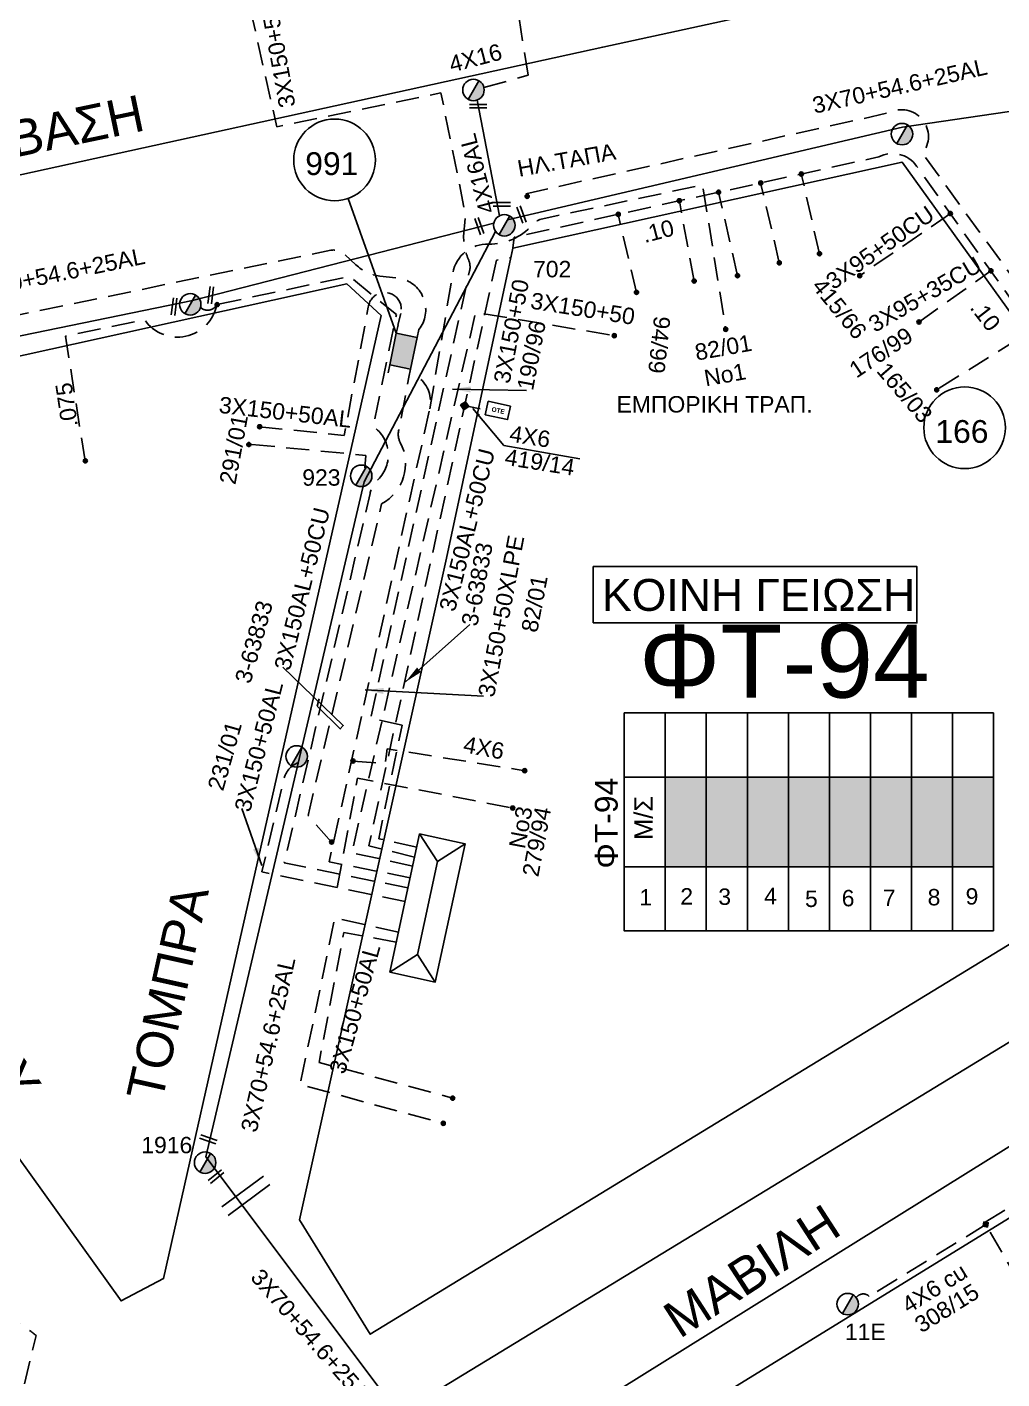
# Model space of a CAD drawing. Header units: millimetres. Extents: x 938 to 3112, y 793 to 1825.
# Drawn here: x 2561.8 to 2668.7, y 1081.8 to 1230.1 of the extents above; entities that cross this region are included whole.
import ezdxf
from ezdxf.enums import TextEntityAlignment as Align

# ---------------------------------------------------------------- set-up
doc = ezdxf.new("R2010")
doc.units = ezdxf.units.MM
doc.linetypes.add('DASHED', pattern=[19.05, 12.7, -6.35])
for name, color, linetype in [('Link Box 4 Διευθύνσεων', 7, 'Continuous'), ('Pillar OTE', 7, 'Continuous'), ('Ασφαλειοκιβώτια Χ.Τ 9 αναχωρήσεων', 7, 'Continuous'), ('Γέφυρες Εναερίου Δικτύου', 7, 'Continuous'), ('Εναέρια παροχή ΧΤ 4x16', 7, 'SYN_LINE'), ('Επιγραφές - Σχήματα', 7, 'Continuous'), ('Καλώδια ΧΤ   3x150+50AL', 7, 'DASHED'), ('Καλώδια ΧΤ   3x150+50ALXLPE', 7, 'DASHED'), ('Καλώδια ΧΤ   3x150+50CU', 7, 'DASHED'), ('Καλώδια ΧΤ   3x150AL+50CU', 7, 'DASHED'), ('Καλώδια ΧΤ   3x150AL+50XLPE', 7, 'DASHED'), ('Καλώδια ΧΤ   3x95+35CU', 7, 'DASHED'), ('Καλώδια ΧΤ   3x95+50CU', 7, 'DASHED'), ('Μηχανική τομή', 7, 'Continuous'), ('Στύλος ΦΜ', 7, 'Continuous'), ('Στύλος ΦΜ @ 1', 7, 'Continuous'), ('Συνδέσεις', 7, 'Continuous'), ('Συνεστραμμένα ΧΤ   3x70+54.6+25AL', 7, 'SYN_LINE'), ('Τομή', 7, 'Continuous'), ('Υποσταθμός πόλεως', 7, 'Continuous'), ('Υπόβαθρο ΔΕΗ', 7, 'Continuous'), ('Υπόγεια Καλώδια Δικτύου ΧΤ   .075', 7, 'DASHED'), ('Υπόγεια Καλώδια Δικτύου ΧΤ   .10', 7, 'DASHED'), ('Υπόγεια καλώδια Παροχών ΧΤ   4x6', 7, 'DASHED')]:
    doc.layers.add(name, color=color, linetype=linetype)
doc.styles.get("Standard").update_dxf_attribs({"font": 'arial.ttf'})
doc.linetypes.add('SYN_LINE', pattern='A,0.5,-0.0001,["/\\/\\/\\/",Standard,S=0.1,R=0,X=0,Y=-0.05],-0.25', length=0.7501)
doc.dimstyles.new('ISO-25', dxfattribs={"dimtxt": 2.5, "dimasz": 2.5, "dimexe": 1.25, "dimexo": 0.625, "dimtad": 1, "dimtxsty": 'Standard', "dimcen": 2.5, "dimaunit": 2, "dimazin": 0, "dimtfac": 1, "dimtmove": 0, "dimatfit": 3, "dimfxl": 1, "dimarcsym": 0})

# ---------------------------------------------------------------- blocks, each defined once
blk = doc.blocks.new('ΑΣΦΑΛΕΙΟΚΙΒΩΤΙΟ ΥΠΟΣΤΑΘΜΟΥ 9 ΑΝΑΧΩΡΗΣΕΩΝ')
at = {"layer": 'Ασφαλειοκιβώτια Χ.Τ 9 αναχωρήσεων', "ltscale": 40}
for p, q in [((-23.8, 40.36), (24.02, 40.36)), ((-9.72, 40.36), (-9.72, -40.64)), ((9.94, 40.36), (9.94, -40.64)), ((-23.8, 31.36), (24.02, 31.36)), ((-23.8, 22.36), (24.02, 22.36)), ((-23.8, 13.36), (24.02, 13.36)), ((-23.8, 4.36), (24.02, 4.36)), ((-23.8, -4.64), (24.02, -4.64)), ((-23.8, -13.64), (24.02, -13.64)), ((-23.8, -22.64), (24.02, -22.64)), ((-23.8, -31.64), (24.02, -31.64))]:
    blk.add_line(p, q, dxfattribs=at)
at = {"layer": 'Ασφαλειοκιβώτια Χ.Τ 9 αναχωρήσεων'}
blk.add_lwpolyline([(-23.8, -40.64), (24.02, -40.64), (24.02, 40.36), (-23.8, 40.36)], close=True, dxfattribs=at)
for s, p in [('1', (-18.22, 37.06)), ('2', (-18.02, 28.07)), ('3', (-18.09, 19.73)), ('4', (-17.94, 9.66)), ('5', (-18.55, 0.71)), ('6', (-18.4, -7.35)), ('7', (-18.34, -16.37)), ('8', (-18.19, -26.2)), ('9', (-18.02, -34.53))]:
    blk.add_text(s, height=3.6, rotation=270, dxfattribs=at).set_placement(p)
at = {"layer": 'Ασφαλειοκιβώτια Χ.Τ 9 αναχωρήσεων', "ltscale": 40}
for tag, height, p in [('ΟΝΟΜΑ', 5, (-0.16, 44.31)), ('ΚΕΙΜΕΝΟ 1', 2, (17.06, 35.59)), ('ΚΕΙΜΕΝΟ 2', 2, (17.06, 26.88)), ('ΚΕΙΜΕΝΟ 3', 2, (17.06, 17.69)), ('ΚΕΙΜΕΝΟ 4', 2, (17.06, 8.71)), ('ΚΕΙΜΕΝΟ 5', 2, (17.06, -0.13)), ('ΚΕΙΜΕΝΟ 6', 2, (17.06, -9.05)), ('ΚΕΙΜΕΝΟ 7', 2, (17.06, -18.13)), ('ΚΕΙΜΕΝΟ 8', 2, (17.06, -26.85)), ('ΚΕΙΜΕΝΟ 9', 2, (17.06, -35.99)), ('ΣΧ', 2, (-0.1, -42.64))]:
    blk.add_attdef(tag, text='', height=height, dxfattribs=at).set_placement(p, align=Align.MIDDLE_CENTER)
blk = doc.blocks.new('LINK BOX 4 ΑΝΑΧΩΡΗΣΕΩΝ')
at = {"layer": 'Link Box 4 Διευθύνσεων', "ltscale": 40}
blk.add_hatch(color=256, dxfattribs=at).paths.add_polyline_path([(-3.54, 0), (-3.54, -4.67), (3.54, -4.67), (3.54, 0)])
for p, q in [((-3.54, 0), (-5.33, 0)), ((5.33, 0), (3.54, 0)), ((-3.54, -4.67), (-5.33, -4.67)), ((5.33, -4.67), (3.54, -4.67))]:
    blk.add_line(p, q, dxfattribs=at)
blk.add_lwpolyline([(-3.54, -4.67), (-3.54, 0), (3.54, 0), (3.54, -4.67)], close=True, dxfattribs=at)
blk = doc.blocks.new('ΥΠΑΡΧΩΝ ΤΣΙΜΕΝΤΕΝΙΟΣ ΣΤΥΛΟΣ')
at = {"layer": 'Στύλος ΦΜ'}
blk.add_hatch(color=256, dxfattribs=at).paths.add_polyline_path([(-1.29, -2.28, 0.574793), (2.62, 0, 0.268822), (1.3, 2.27)])
blk.add_line((-1.29, -2.28), (1.3, 2.27), dxfattribs=at)
blk.add_circle((0, 0), 2.62, dxfattribs=at)
at = {"layer": 'Στύλος ΦΜ', "flags": 4}
for tag, p in [('ΑΡΙΘΜΟΣ', (-4.68, 8.05)), ('ΤΥΠΟΣ', (-4.91, 3.03))]:
    blk.add_attdef(tag, p, '', height=4, dxfattribs=at)
blk = doc.blocks.new('ΤΟΜΗ')
at = {"layer": 'Τομή', "ltscale": 40}
for p, q in [((-5.68, 0), (5.68, 0)), ((5.68, -2.33), (-5.68, -2.33))]:
    blk.add_line(p, q, dxfattribs=at)
blk = doc.blocks.new('ΥΠΟΣΤΑΘΜΟΣ ΠΟΛΕΩΣ')
at = {"layer": 'Υποσταθμός πόλεως', "linetype": 'Continuous', "ltscale": 40}
blk.add_lwpolyline([(-8.57, 2.82), (8.57, 2.82), (8.57, -2.82), (-8.57, -2.82)], close=True, dxfattribs=at)
for points in [[(-5.75, 0), (-8.57, 2.82)], [(5.75, 0), (8.57, 2.82)], [(-8.57, -2.82), (-5.75, 0)], [(-5.75, 0), (5.75, 0)], [(8.57, -2.82), (5.75, 0)]]:
    blk.add_lwpolyline(points, dxfattribs=at)
at = {"layer": 'Υποσταθμός πόλεως', "linetype": 'SYN_LINE', "ltscale": 40, "flags": 1}
for tag, p in [('ΜΕΤΑΣΧΗΜΑΤΙΣΜΟΣ', (10.6, 2.39)), ('ΙΣΧΥΣ', (10.58, -0.41)), ('ΑΡΙΘΜΟΣ', (10.7, -3.13))]:
    blk.add_attdef(tag, p, '', height=1.8, dxfattribs=at)
blk = doc.blocks.new('ΜΗΧΑΝΙΚΗ ΤΟΜΗ')
at = {"layer": 'Μηχανική τομή', "ltscale": 40}
for p, q in [((-1.89, 0.78), (1.89, 0.78)), ((1.89, 0), (-1.89, 0))]:
    blk.add_line(p, q, dxfattribs=at)
blk = doc.blocks.new('_ΣΥΝΔΕΣΗ')
at = {"layer": 'Συνδέσεις', "linetype": 'SYN_LINE', "ltscale": 40}
blk.add_hatch(color=256, dxfattribs=at).paths.add_polyline_path([(0.5, -0.01, 1), (-0.5, -0.01, 1)])
at = {"layer": 'Συνδέσεις'}
blk.add_circle((0, -0.01), 0.5, dxfattribs=at)
blk = doc.blocks.new('TSONTA XT1')
at = {"ltscale": 40}
h = blk.add_hatch(color=256, dxfattribs=at)
h.dxf.hatch_style = 1
h.paths.add_polyline_path([(595.96, 2487.66), (597.07, 2488.77), (595.96, 2489.87), (594.85, 2488.77)])
blk.add_lwpolyline([(594.85, 2488.77), (595.96, 2489.87), (597.07, 2488.77), (595.96, 2487.66)], close=True, dxfattribs=at)
blk = doc.blocks.new('PILLAR ΟΤΕ')
at = {"layer": 'Pillar OTE', "ltscale": 40}
blk.add_lwpolyline([(-3.31, 2.02), (3.39, 2.02), (3.39, -1.99), (-3.31, -1.99)], close=True, dxfattribs=at)
at = {"layer": 'Pillar OTE', "insert": (-1.81, 0.71), "char_height": 1.3575, "width": 109.961, "attachment_point": 1}
blk.add_mtext('{\\fArial|b1|i0|c161|p34;OTE}', dxfattribs=at)

msp = doc.modelspace()

# ---------------------------------------------------------------- hatches: boundary and pattern name
at = {"layer": 'Ασφαλειοκιβώτια Χ.Τ 9 αναχωρήσεων'}
for color, points in [(133, [(2631.79, 1138.02), (2636.29, 1138.02), (2636.29, 1147.84), (2631.79, 1147.84)]), (27, [(2636.29, 1147.84), (2636.29, 1138.02), (2640.79, 1138.02), (2640.79, 1147.84)]), (1, [(2640.79, 1147.84), (2640.79, 1138.02), (2645.29, 1138.02), (2645.29, 1147.84)]), (85, [(2645.29, 1147.84), (2645.29, 1138.02), (2649.79, 1138.02), (2649.79, 1147.84)]), (62, [(2649.79, 1147.84), (2649.79, 1138.02), (2654.29, 1138.02), (2654.29, 1147.84)]), (30, [(2654.29, 1147.84), (2654.29, 1138.02), (2658.79, 1138.02), (2658.79, 1147.84)]), (151, [(2658.79, 1147.84), (2658.79, 1138.02), (2663.29, 1138.02), (2663.29, 1147.84)]), (2, [(2663.29, 1147.84), (2663.29, 1138.02), (2667.79, 1138.02), (2667.79, 1147.84)])]:
    msp.add_hatch(color=color, dxfattribs=at).paths.add_polyline_path(points)

# ---------------------------------------------------------------- linework, layer by layer
at = {"layer": 'Γέφυρες Εναερίου Δικτύου', "color": 27, "linetype": 'DASHED', "ltscale": 0.2, "flags": 128}
for points in [[(2648.7, 1205.27), (2646.71, 1214.02)], [(2639.71, 1202.85), (2637.63, 1212.02)], [(2644.29, 1204.27), (2642.25, 1213.04)], [(2634.96, 1202.27), (2633.33, 1211.07)], [(2628.62, 1201.02), (2626.62, 1209.6)]]:
    msp.add_lwpolyline(points, dxfattribs=at)
at = {"layer": 'Γέφυρες Εναερίου Δικτύου', "color": 85, "linetype": 'DASHED', "ltscale": 0.2, "flags": 128}
msp.add_lwpolyline([(2605.95, 1188.27), (2608.49, 1203.17, -0.379156), (2612.42, 1206.31, 0.212117), (2617.18, 1208.39, -0.087455), (2618.02, 1209.03), (2635.88, 1212.81), (2638.42, 1196.97)], format="xyb", dxfattribs=at)
at = {"layer": 'Γέφυρες Εναερίου Δικτύου', "color": 1, "linetype": 'DASHED', "ltscale": 0.2, "flags": 128}
for points in [[(2598.82, 1181.77), (2598.94, 1183.15), (2586.15, 1184.37)], [(2595.8, 1135.74), (2598.01, 1147.74), (2615.05, 1144.46)]]:
    msp.add_lwpolyline(points, dxfattribs=at)
msp.add_lwpolyline([(2558.7, 1087.08), (2559.14, 1087.48, -0.330058), (2561.25, 1087.68, -0.040748), (2562.75, 1086.59), (2556.2, 1059.29), (2554.61, 1056.27), (2557.37, 1052.13), (2555.06, 1050.76), (2556.16, 1047.6)], format="xyb", dxfattribs=at)
at = {"layer": 'Εναέρια παροχή ΧΤ 4x16', "color": 1, "linetype": 'DASHED', "ltscale": 0.2, "flags": 128}
msp.add_lwpolyline([(2616.73, 1224.85), (2615.37, 1233.45)], dxfattribs=at)
at = {"layer": 'Επιγραφές - Σχήματα', "linetype": 'Continuous', "ltscale": 0.2}
msp.add_line((2602.28, 1196.55), (2597.01, 1211.34), dxfattribs=at)
at = {"layer": 'Επιγραφές - Σχήματα', "color": 190}
msp.add_lwpolyline([(2623.89, 1164.76), (2659.4, 1164.76), (2659.4, 1170.94), (2623.89, 1170.94)], close=True, dxfattribs=at)
at = {"layer": 'Επιγραφές - Σχήματα', "linetype": 'Continuous', "ltscale": 0.2}
msp.add_lwpolyline([(2589.82, 1159.93), (2596.46, 1153.51), (2596.13, 1153.14), (2593.61, 1155.63), (2593.83, 1156.44)], dxfattribs=at)
for centre in [(2595.5, 1215.56), (2664.63, 1186.18)]:
    msp.add_circle(centre, 4.48, dxfattribs=at)
at = {"layer": 'Καλώδια ΧΤ   3x150+50AL', "color": 85, "linetype": 'DASHED', "ltscale": 0.2}
msp.add_line((2602.76, 1198.71), (2602.46, 1197.42), dxfattribs=at)
at = {"layer": 'Καλώδια ΧΤ   3x150+50AL', "color": 2, "linetype": 'DASHED', "ltscale": 0.2, "flags": 128}
msp.add_lwpolyline([(2602.92, 1153.56), (2599.45, 1154.29), (2610.32, 1203.38, 0.152283), (2610.22, 1204.56, -0.086134), (2609.65, 1207.15), (2609.87, 1209.55), (2607.17, 1222.92), (2589.17, 1219.19), (2585.56, 1235.24)], format="xyb", dxfattribs=at)
at = {"layer": 'Καλώδια ΧΤ   3x150+50AL', "color": 85, "linetype": 'DASHED', "ltscale": 0.2, "flags": 128}
msp.add_lwpolyline([(2587.23, 1186.28), (2596.57, 1185.34), (2599.2, 1199.41, -1.081928), (2602.76, 1198.71)], format="xyb", dxfattribs=at)
at = {"layer": 'Καλώδια ΧΤ   3x150+50AL', "color": 27, "linetype": 'DASHED', "ltscale": 0.2, "flags": 128}
msp.add_lwpolyline([(2811.03, 1193.86), (2814.31, 1188.39), (2785.49, 1168.68), (2732.88, 1134.94), (2729.08, 1139.57), (2718.83, 1133.25), (2686.8, 1179.33), (2680.77, 1190.89), (2674.69, 1198.54), (2661.57, 1190.34)], dxfattribs=at)
at = {"layer": 'Καλώδια ΧΤ   3x150+50AL', "color": 27, "linetype": 'DASHED', "ltscale": 0.1}
msp.add_lwpolyline([(2610.22, 1188.5), (2612.13, 1188.1)], dxfattribs=at)
at = {"layer": 'Καλώδια ΧΤ   3x150+50AL', "color": 2, "linetype": 'DASHED', "ltscale": 0.2, "flags": 128}
msp.add_lwpolyline([(2604.53, 1140.18), (2600.36, 1141.1), (2602.92, 1153.56)], dxfattribs=at)
at = {"layer": 'Καλώδια ΧΤ   3x150+50AL', "color": 1, "linetype": 'DASHED', "ltscale": 0.2, "flags": 128}
msp.add_lwpolyline([(2603.24, 1134.21), (2587.51, 1137.45), (2589.94, 1147.59, -0.254403), (2591.53, 1149.45)], format="xyb", dxfattribs=at)
at = {"layer": 'Καλώδια ΧΤ   3x150+50AL', "color": 30, "linetype": 'DASHED', "ltscale": 0.2, "flags": 128}
msp.add_lwpolyline([(2602.51, 1130.84), (2595.53, 1132.4), (2591.72, 1114.13), (2607.43, 1109.87)], dxfattribs=at)
at = {"layer": 'Καλώδια ΧΤ   3x150+50AL', "color": 151, "linetype": 'DASHED', "ltscale": 0.2, "flags": 128}
msp.add_lwpolyline([(2602.27, 1129.76), (2596.51, 1130.79), (2593.81, 1116.56), (2608.46, 1112.64)], dxfattribs=at)
at = {"layer": 'Καλώδια ΧΤ   3x150+50CU', "color": 133, "linetype": 'DASHED', "ltscale": 0.2, "flags": 128}
msp.add_lwpolyline([(2604.08, 1138.1), (2597.39, 1139.56), (2610.98, 1198.84), (2626.19, 1196.28)], dxfattribs=at)
at = {"layer": 'Καλώδια ΧΤ   3x150AL+50CU', "color": 27, "linetype": 'DASHED', "ltscale": 0.2, "flags": 128}
msp.add_lwpolyline([(2604.29, 1139.08), (2599.26, 1140.31), (2599.26, 1140.31), (2613.27, 1204.57), (2614.84, 1204.83), (2615.07, 1205.89), (2615.21, 1207.07), (2655.2, 1215.89, -0.376477), (2659.36, 1214.89), (2670.58, 1199.04), (2673.42, 1197.74), (2677.63, 1192.94)], format="xyb", dxfattribs=at)
at = {"layer": 'Καλώδια ΧΤ   3x150AL+50CU', "color": 5, "linetype": 'DASHED', "ltscale": 0.2, "flags": 128}
msp.add_lwpolyline([(2604.75, 1196.94, 0.547385), (2602.79, 1202.55), (2600.48, 1202.82, -0.16215), (2597.83, 1204.06), (2596.59, 1205.21, 0.23526), (2595.08, 1205.65), (2516.75, 1189.42)], format="xyb", dxfattribs=at)
at = {"layer": 'Καλώδια ΧΤ   3x150AL+50XLPE', "color": 85, "linetype": 'DASHED', "ltscale": 0.2, "flags": 128}
msp.add_lwpolyline([(2595.17, 1140.72), (2592.61, 1143.66), (2600.67, 1177.83, 0.40915), (2602.71, 1184.56, -0.183511), (2602.55, 1185.94), (2603.65, 1191.73)], format="xyb", dxfattribs=at)
at = {"layer": 'Καλώδια ΧΤ   3x150AL+50XLPE', "color": 85, "ltscale": 0.2, "flags": 128}
msp.add_lwpolyline([(2603.8, 1136.81), (2594.91, 1138.56), (2605.95, 1188.27, 0.288555), (2604.75, 1191.67)], format="xyb", dxfattribs=at)
at = {"layer": 'Καλώδια ΧΤ   3x95+35CU', "color": 27, "ltscale": 0.2, "flags": 128}
msp.add_lwpolyline([(2659.62, 1197.77), (2667.51, 1203.38)], dxfattribs=at)
at = {"layer": 'Καλώδια ΧΤ   3x95+50CU', "color": 27, "ltscale": 0.2, "flags": 128}
msp.add_lwpolyline([(2663.06, 1209.67), (2653.12, 1202.85)], dxfattribs=at)
at = {"layer": 'Καλώδια ΧΤ   3x95+50CU', "color": 1, "ltscale": 0.2, "flags": 128}
msp.add_lwpolyline([(2684.79, 1109.74, 0.527765), (2681.25, 1107.87), (2666.83, 1099), (2673.43, 1087.53)], format="xyb", dxfattribs=at)
at = {"layer": 'Συνεστραμμένα ΧΤ   3x70+54.6+25AL', "color": 1, "linetype": 'DASHED', "ltscale": 0.2, "flags": 128}
msp.add_lwpolyline([(2611.89, 1223.49), (2616.73, 1224.85)], dxfattribs=at)
at = {"layer": 'Συνεστραμμένα ΧΤ   3x70+54.6+25AL', "color": 1, "ltscale": 20, "flags": 128}
msp.add_lwpolyline([(2688.01, 1223.56), (2657.83, 1219.16), (2614.47, 1208.99)], dxfattribs=at)
at = {"layer": 'Συνεστραμμένα ΧΤ   3x70+54.6+25AL', "color": 1, "ltscale": 15, "flags": 128}
msp.add_lwpolyline([(2613.61, 1209.44), (2611.14, 1222.12)], dxfattribs=at)
at = {"layer": 'Συνεστραμμένα ΧΤ   3x70+54.6+25AL', "color": 62, "ltscale": 20, "flags": 128}
for points in [[(2612.97, 1208.62), (2579.93, 1200.12)], [(2579.93, 1200.12), (2547.85, 1193.57)]]:
    msp.add_lwpolyline(points, dxfattribs=at)
at = {"layer": 'Συνεστραμμένα ΧΤ   3x70+54.6+25AL', "color": 1, "linetype": 'SYN_LINE', "ltscale": 20, "flags": 128}
msp.add_lwpolyline([(2613.16, 1207.71), (2598.76, 1180.23), (2581.38, 1106.19)], dxfattribs=at)
at = {"layer": 'Συνεστραμμένα ΧΤ   3x70+54.6+25AL', "color": 85, "linetype": 'SYN_LINE', "ltscale": 20, "flags": 128}
msp.add_lwpolyline([(2581.38, 1106.19), (2612.13, 1065.2)], dxfattribs=at)
at = {"layer": 'Υπόβαθρο ΔΕΗ', "flags": 128}
for points in [[(2457.78, 1254.72), (2457.2, 1252.56), (2495.42, 1199.86), (2545.15, 1210.44), (2624.92, 1227.93), (2674.59, 1238.74)], [(2591.66, 1099.3), (2599.41, 1086.73), (2680.5, 1136.18), (2703.63, 1150.68), (2673.54, 1193.4), (2657.76, 1215.32), (2615.07, 1205.89), (2607.78, 1171.86)], [(2591.66, 1099.3), (2599.41, 1086.73), (2680.5, 1136.18), (2703.63, 1150.68), (2673.54, 1193.4), (2657.76, 1215.32), (2615.07, 1205.89), (2607.78, 1171.86)], [(2514.47, 1184.13), (2512.49, 1172.36), (2543.52, 1130.18), (2572.09, 1090.39), (2576.74, 1092.85), (2585.12, 1130), (2597.31, 1183.91), (2600.61, 1198.5), (2596.85, 1201.95), (2553.42, 1192.39), (2514.47, 1184.13)], [(2514.47, 1184.13), (2512.49, 1172.36), (2543.52, 1130.18), (2572.09, 1090.39), (2576.74, 1092.85), (2585.12, 1130), (2597.31, 1183.91), (2600.61, 1198.5), (2596.85, 1201.95), (2553.42, 1192.39), (2514.47, 1184.13)], [(2614.08, 1184.22), (2622.42, 1182.77)], [(2607.78, 1171.86), (2591.66, 1099.3)], [(2607.78, 1171.86), (2591.66, 1099.3)], [(2604.85, 1079.41), (2610.21, 1070.36), (2714.5, 1135.34), (2708.99, 1142.81), (2604.85, 1079.41)], [(2604.85, 1079.41), (2610.21, 1070.36), (2714.5, 1135.34), (2708.99, 1142.81), (2604.85, 1079.41)]]:
    msp.add_lwpolyline(points, dxfattribs=at)
msp.add_lwpolyline([(2718.6, 1129.66), (2742.38, 1097.66), (2640.26, 1031.16, -0.429782), (2634.33, 1032.06), (2613.33, 1064.92), (2718.6, 1129.66)], format="xyb", dxfattribs=at)
msp.add_lwpolyline([(2718.6, 1129.66), (2742.38, 1097.66), (2640.26, 1031.16, -0.429782), (2634.33, 1032.06), (2613.33, 1064.92), (2718.6, 1129.66)], format="xyb", dxfattribs=at)
at = {"layer": 'Υπόγεια Καλώδια Δικτύου ΧΤ   .075', "color": 62, "linetype": 'DASHED', "ltscale": 0.2, "flags": 128}
for points in [[(2603.56, 1135.7), (2589.99, 1138.44), (2599.4, 1178.96, -0.14327), (2600.27, 1180.5, 0.475759), (2599.74, 1186.31), (2602.29, 1198.59), (2597.14, 1202.79), (2582.59, 1199.69)], [(2582.59, 1199.69, -0.666136), (2574.66, 1198.02), (2565.98, 1196.23), (2568.13, 1182.55)]]:
    msp.add_lwpolyline(points, format="xyb", dxfattribs=at)
at = {"layer": 'Υπόγεια Καλώδια Δικτύου ΧΤ   .075', "color": 62, "linetype": 'DASHED', "ltscale": 0.2}
msp.add_arc((2581.57, 1200.21), 1.14, 227.2208, 332.8364, dxfattribs=at)
at = {"layer": 'Υπόγεια Καλώδια Δικτύου ΧΤ   .10', "color": 151, "linetype": 'DASHED', "ltscale": 0.2, "flags": 128}
msp.add_lwpolyline([(2675.8, 1191.48), (2672.65, 1196.33), (2672.37, 1199.31), (2660, 1216.25, 0.814663), (2656.34, 1220.73), (2616.5, 1211.85)], format="xyb", dxfattribs=at)
at = {"layer": 'Υπόγεια καλώδια Παροχών ΧΤ   4x6', "color": 85, "ltscale": 0.2, "flags": 128}
msp.add_lwpolyline([(2597.51, 1149.62), (2601.07, 1149.33), (2601.26, 1150.96), (2616.36, 1148.56)], dxfattribs=at)
at = {"layer": 'Υπόγεια καλώδια Παροχών ΧΤ   4x6', "color": 1, "linetype": 'DASHED', "ltscale": 0.2}
msp.add_lwpolyline([(2666.95, 1098.76), (2654.15, 1090.89, 0.47744), (2652.74, 1090.75)], format="xyb", dxfattribs=at)

# ---------------------------------------------------------------- block references
at = {"layer": 'Link Box 4 Διευθύνσεων', "xscale": 0.4999999999999443, "yscale": 0.4999999999999443, "zscale": 0.4999999999999443, "rotation": 258.1163554913554}
msp.add_blockref('LINK BOX 4 ΑΝΑΧΩΡΗΣΕΩΝ', (2604.2, 1194.33), dxfattribs=at)
at = {"layer": 'Pillar OTE', "xscale": 0.375, "yscale": 0.375, "zscale": 0.375, "rotation": 347.4568475481719}
msp.add_blockref('PILLAR ΟΤΕ', (2613.4, 1188.07), dxfattribs=at)
at = {"layer": 'Ασφαλειοκιβώτια Χ.Τ 9 αναχωρήσεων', "xscale": 0.5, "yscale": 0.5, "zscale": 0.5, "rotation": 90}
msp.add_blockref('ΑΣΦΑΛΕΙΟΚΙΒΩΤΙΟ ΥΠΟΣΤΑΘΜΟΥ 9 ΑΝΑΧΩΡΗΣΕΩΝ', (2647.47, 1142.88), dxfattribs=at).add_auto_attribs({'ΟΝΟΜΑ': 'ΦΤ-94'})
at = {"layer": 'Μηχανική τομή'}
for p, xscale, yscale, zscale, rotation in [((2611.27, 1221.26), 0.5000000000003583, 0.5000000000003583, 0.5000000000003583, 359.9424581946939), ((2613.85, 1210.48), 0.5000000000003583, 0.5000000000003583, 0.5000000000003583, 359.9424581946939), ((2615.84, 1209.5), 0.4999999999998593, 0.4999999999998593, 0.4999999999998593, 290.0280920222529), ((2611.2, 1208.23), 0.4999999999998592, 0.4999999999998592, 0.4999999999998592, 290.0280920222529), ((2581.72, 1200.75), 0.4999999999998853, 0.4999999999998853, 0.4999999999998853, 262.5652132146373), ((2577.7, 1199.49), 0.4999999999998853, 0.4999999999998853, 0.4999999999998853, 262.5652132146373), ((2581.72, 1108.29), 0.4999999999999357, 0.4999999999999357, 0.4999999999999357, 160.5975198944076), ((2582.38, 1104.18), 0.4999999999998672, 0.4999999999998672, 0.4999999999998672, 218.7756453923402)]:
    msp.add_blockref('ΜΗΧΑΝΙΚΗ ΤΟΜΗ', p, dxfattribs=dict(at, xscale=xscale, yscale=yscale, zscale=zscale, rotation=rotation))
at = {"layer": 'Στύλος ΦΜ @ 1', "ltscale": 40, "xscale": 0.4499999999998181, "yscale": 0.4499999999998181, "zscale": 0.4499999999998181}
for p in [(2610.74, 1223.23), (2610.74, 1223.23), (2657.76, 1218.39), (2657.76, 1218.39), (2579.67, 1199.71), (2579.67, 1199.71), (2591.34, 1150.12), (2591.34, 1150.12)]:
    msp.add_blockref('ΥΠΑΡΧΩΝ ΤΣΙΜΕΝΤΕΝΙΟΣ ΣΤΥΛΟΣ', p, dxfattribs=at)
at = {"layer": 'Στύλος ΦΜ @ 1', "ltscale": 40}
ref = msp.add_blockref('ΥΠΑΡΧΩΝ ΤΣΙΜΕΝΤΕΝΙΟΣ ΣΤΥΛΟΣ', (2614.13, 1208.39), dxfattribs=dict(at, xscale=0.4499999999998181, yscale=0.4499999999998181, zscale=0.4499999999998181))
ref.add_attrib('ΤΥΠΟΣ', '702', (2617.28, 1202.68), dxfattribs={"layer": 'Στύλος ΦΜ', "height": 1.8, "flags": 4})
ref = msp.add_blockref('ΥΠΑΡΧΩΝ ΤΣΙΜΕΝΤΕΝΙΟΣ ΣΤΥΛΟΣ', (2614.13, 1208.39), dxfattribs=dict(at, xscale=0.4499999999998181, yscale=0.4499999999998181, zscale=0.4499999999998181))
ref.add_attrib('ΤΥΠΟΣ', '702', (2617.28, 1202.68), dxfattribs={"layer": 'Στύλος ΦΜ', "height": 1.8, "flags": 4})
ref = msp.add_blockref('ΥΠΑΡΧΩΝ ΤΣΙΜΕΝΤΕΝΙΟΣ ΣΤΥΛΟΣ', (2598.43, 1180.9), dxfattribs=dict(at, xscale=0.4499999999998181, yscale=0.4499999999998181, zscale=0.4499999999998181))
ref.add_attrib('ΤΥΠΟΣ', '923', (2591.96, 1179.82), dxfattribs={"layer": 'Στύλος ΦΜ', "height": 1.8, "flags": 4})
ref = msp.add_blockref('ΥΠΑΡΧΩΝ ΤΣΙΜΕΝΤΕΝΙΟΣ ΣΤΥΛΟΣ', (2598.43, 1180.9), dxfattribs=dict(at, xscale=0.4499999999998181, yscale=0.4499999999998181, zscale=0.4499999999998181))
ref.add_attrib('ΤΥΠΟΣ', '923', (2591.96, 1179.82), dxfattribs={"layer": 'Στύλος ΦΜ', "height": 1.8, "flags": 4})
ref = msp.add_blockref('ΥΠΑΡΧΩΝ ΤΣΙΜΕΝΤΕΝΙΟΣ ΣΤΥΛΟΣ', (2581.3, 1105.56), dxfattribs=dict(at, xscale=0.4499999999998181, yscale=0.4499999999998181, zscale=0.4499999999998181))
ref.add_attrib('ΤΥΠΟΣ', '1916', (2574.3, 1106.59), dxfattribs={"layer": 'Στύλος ΦΜ', "height": 1.8, "flags": 4})
ref = msp.add_blockref('ΥΠΑΡΧΩΝ ΤΣΙΜΕΝΤΕΝΙΟΣ ΣΤΥΛΟΣ', (2581.3, 1105.56), dxfattribs=dict(at, xscale=0.4499999999998181, yscale=0.4499999999998181, zscale=0.4499999999998181))
ref.add_attrib('ΤΥΠΟΣ', '1916', (2574.3, 1106.59), dxfattribs={"layer": 'Στύλος ΦΜ', "height": 1.8, "flags": 4})
ref = msp.add_blockref('ΥΠΑΡΧΩΝ ΤΣΙΜΕΝΤΕΝΙΟΣ ΣΤΥΛΟΣ', (2651.8, 1090.04), dxfattribs=dict(at, xscale=0.4499999999998181, yscale=0.4499999999998181, zscale=0.4499999999998181))
ref.add_attrib('ΑΡΙΘΜΟΣ', '11Ε', (2651.49, 1086.1), dxfattribs={"layer": 'Στύλος ΦΜ', "height": 1.8, "flags": 4})
at = {"layer": 'Συνδέσεις', "xscale": 0.4500000000000455, "yscale": 0.4500000000000455, "zscale": 0.4500000000000455}
for p in [(2642.26, 1213.04), (2646.71, 1214.02), (2616.63, 1211.57), (2637.63, 1212.02), (2633.33, 1211.08), (2626.63, 1209.59), (2663.06, 1209.68), (2644.29, 1204.27), (2648.71, 1205.27), (2639.71, 1202.86), (2653.12, 1202.86), (2667.51, 1203.39), (2634.96, 1202.27), (2582.62, 1199.69), (2628.63, 1201.03), (2638.42, 1196.98), (2659.62, 1197.78), (2626.19, 1196.28), (2661.57, 1190.34), (2587.28, 1186.29), (2586.1, 1184.34), (2568.16, 1182.55), (2597.52, 1149.62), (2616.36, 1148.57), (2615.05, 1144.46), (2595.18, 1140.73), (2608.46, 1112.64), (2607.43, 1109.88)]:
    msp.add_blockref('_ΣΥΝΔΕΣΗ', p, dxfattribs=at)
at = {"layer": 'Συνδέσεις'}
for p, xscale, yscale, zscale, rotation in [((2172.49, 224.13), 0.4137988759551117, 0.4137988759551117, 0.4137988759551117, 349.0768964565889), ((2940.61, 360.91), 0.3075184835441074, 0.3075184835441074, 0.3075184835441074, 33.81650101767641)]:
    msp.add_blockref('TSONTA XT1', p, dxfattribs=dict(at, xscale=xscale, yscale=yscale, zscale=zscale, rotation=rotation))
at = {"layer": 'Τομή', "xscale": 0.4999999999999719, "yscale": 0.4999999999999719, "zscale": 0.4999999999999719, "rotation": 36.36095015472385}
msp.add_blockref('ΤΟΜΗ', (2585.43, 1102.4), dxfattribs=at)
msp.add_blockref('ΤΟΜΗ', (2585.43, 1102.4), dxfattribs=at)
at = {"layer": 'Υποσταθμός πόλεως', "xscale": 0.9059594251276841, "yscale": 0.9059594251276841, "zscale": 0.9059594251276841, "rotation": 77.78728634617397}
msp.add_blockref('ΥΠΟΣΤΑΘΜΟΣ ΠΟΛΕΩΣ', (2605.69, 1133.5), dxfattribs=at)

# ---------------------------------------------------------------- texts
at = {"layer": 'Εναέρια παροχή ΧΤ 4x16', "linetype": 'DASHED', "ltscale": 0.2}
for s, rotation, p in [('4X16', 14.5525, (2610.96, 1226.75)), ('4X16AL', 104.5525, (2611.16, 1214.05))]:
    msp.add_text(s, height=1.8, rotation=rotation, dxfattribs=at).set_placement(p, align=Align.MIDDLE)
at = {"layer": 'Επιγραφές - Σχήματα', "linetype": 'DASHED', "ltscale": 0.2, "attachment_point": 1}
for s, insert, char_height, width, rotation in [('ΕΥΕΡΓ. ΓΙΑΒΑΣΗ', (2530.62, 1213.67), 4, 48.5909, 11.8), ('ΗΛ.ΤΑΠΑ', (2615.43, 1215.47), 1.8, 10.8079, 10.1798), ('3Χ150+50', (2612.93, 1191.26), 1.8, 10.8079, 79.246), ('415/66', (2649.16, 1202.8), 1.8, 10.8079, 309.3891), ('94/99', (2632.36, 1198.3), 1.8, 10.8079, 263.8454), ('190/96', (2615.5, 1190.51), 1.8, 10.8079, 79.246), ('176/99', (2651.75, 1193.05), 1.8, 10.8079, 33.799), ('82/01', (2634.9, 1195.31), 1.8, 10.8079, 10.1798), ('Νο1', (2635.91, 1192.48), 1.8, 10.8079, 10.1798), ('165/03', (2656.23, 1193.54), 1.8, 10.8079, 310.6575), ('291/01', (2582.85, 1180.19), 1.8, 10.8079, 79.5236), ('3-63833', (2609.39, 1164.65), 1.8, 10.8079, 79.246), ('82/01', (2615.96, 1163.96), 1.8, 10.8079, 79.246), ('3-63833', (2584.53, 1158.49), 1.8, 10.8079, 74.2803), ('231/01', (2581.54, 1146.73), 1.8, 10.8079, 74.2803), ('ΠΟΛΥΤΕΧΝΕΙΟΥ', (2538.29, 1150.31), 4, 48.5909, 304.8354), ('Μ/Σ', (2628.4, 1140.96), 2, 4.1338, 90), ('Νο3', (2614.61, 1140.24), 1.8, 10.8079, 79.246), ('279/94', (2616.08, 1137.16), 1.8, 10.8079, 79.246), ('ΤΟΜΠΡΑ', (2572.65, 1112.96), 4, 48.5909, 77.4759), ('ΜΑΒΙΛΗ', (2631.18, 1089.54), 4, 48.5909, 32.9125)]:
    msp.add_mtext(s, dxfattribs=dict(at, insert=insert, char_height=char_height, width=width, rotation=rotation))
at = {"layer": 'Επιγραφές - Σχήματα', "linetype": 'Continuous', "ltscale": 0.2, "char_height": 2.5, "width": 8.9836, "attachment_point": 1}
for s, insert in [('991', (2592.29, 1216.4)), ('166', (2661.42, 1187.02))]:
    msp.add_mtext(s, dxfattribs=dict(at, insert=insert))
at = {"layer": 'Επιγραφές - Σχήματα', "color": 1, "linetype": 'Continuous', "ltscale": 0.2, "insert": (2626.44, 1189.65), "char_height": 1.8, "width": 25.0296, "attachment_point": 1}
msp.add_mtext('ΕΜΠΟΡΙΚΗ ΤΡΑΠ.', dxfattribs=at)
at = {"layer": 'Επιγραφές - Σχήματα', "color": 190, "insert": (2624.84, 1169.59), "char_height": 3.5, "width": 35.1311, "attachment_point": 1}
msp.add_mtext('KOINH ΓΕΙΩΣΗ', dxfattribs=at)
at = {"layer": 'Επιγραφές - Σχήματα', "linetype": 'DASHED', "ltscale": 0.2, "insert": (2628.9, 1164.57), "char_height": 8, "width": 24.9768, "attachment_point": 1}
msp.add_mtext('ΦΤ-94', dxfattribs=at)
at = {"layer": 'Καλώδια ΧΤ   3x150+50AL', "linetype": 'DASHED', "ltscale": 0.2}
msp.add_text('3X150+50AL', height=1.8, rotation=100.3687, dxfattribs=at).set_placement((2589.03, 1228.5), align=Align.MIDDLE)
at = {"layer": 'Καλώδια ΧΤ   3x150+50AL', "ltscale": 0.2}
for rotation, p in [(353.4864, (2590.1, 1187.89)), (75.5165, (2587.18, 1151.21)), (74.3437, (2597.72, 1122.44))]:
    msp.add_text('3X150+50AL', height=1.8, rotation=rotation, dxfattribs=at).set_placement(p, align=Align.MIDDLE)
at = {"layer": 'Καλώδια ΧΤ   3x150+50ALXLPE', "ltscale": 0.2}
msp.add_text('3X150+50XLPE', height=1.8, rotation=79.2809, dxfattribs=at).set_placement((2613.78, 1165.52), align=Align.MIDDLE)
at = {"layer": 'Καλώδια ΧΤ   3x150+50CU', "ltscale": 0.2}
for s, p in [('3X150+50', (2622.74, 1199.25)), ('4X6', (2616.95, 1185.22)), ('419/14', (2618.03, 1182.44))]:
    msp.add_text(s, height=1.8, rotation=350.942, dxfattribs=at).set_placement(p, align=Align.MIDDLE)
at = {"layer": 'Καλώδια ΧΤ   3x150AL+50CU', "ltscale": 0.2}
for p in [(2610.04, 1174.97), (2591.94, 1168.51)]:
    msp.add_text('3X150AL+50CU', height=1.8, rotation=75.9509, dxfattribs=at).set_placement(p, align=Align.MIDDLE)
at = {"layer": 'Καλώδια ΧΤ   3x95+35CU', "ltscale": 0.2}
msp.add_text('3X95+35CU', height=1.8, rotation=30.1936, dxfattribs=at).set_placement((2660.27, 1200.81), align=Align.MIDDLE)
at = {"layer": 'Καλώδια ΧΤ   3x95+50CU', "ltscale": 0.2}
for s, rotation, p in [('3X95+50CU', 35.1168, (2655.35, 1205.95)), ('4Χ6 cu', 31.9181, (2661.32, 1091.8)), ('308/15', 31.9181, (2662.65, 1089.64))]:
    msp.add_text(s, height=1.8, rotation=rotation, dxfattribs=at).set_placement(p, align=Align.MIDDLE)
at = {"layer": 'Συνεστραμμένα ΧΤ   3x70+54.6+25AL', "ltscale": 20}
for rotation, p in [(12.8359, (2657.51, 1223.67)), (11.5957, (2565.07, 1203.1)), (77.3626, (2588.21, 1118.53)), (311.0361, (2593.28, 1086.13))]:
    msp.add_text('3X70+54.6+25AL', height=1.8, rotation=rotation, dxfattribs=at).set_placement(p, align=Align.MIDDLE)
at = {"layer": 'Υπόγεια Καλώδια Δικτύου ΧΤ   .075', "ltscale": 0.2}
msp.add_text('.075', height=1.8, rotation=98.5388, dxfattribs=at).set_placement((2566.1, 1188.68), align=Align.MIDDLE)
at = {"layer": 'Υπόγεια Καλώδια Δικτύου ΧΤ   .10', "ltscale": 0.2}
for rotation, p in [(14.6949, (2630.99, 1207.75)), (307.9013, (2666.91, 1198.5))]:
    msp.add_text('.10', height=1.8, rotation=rotation, dxfattribs=at).set_placement(p, align=Align.MIDDLE)
at = {"layer": 'Υπόγεια καλώδια Παροχών ΧΤ   4x6', "ltscale": 0.2}
msp.add_text('4X6', height=1.8, rotation=349.259, dxfattribs=at).set_placement((2611.89, 1151.07), align=Align.MIDDLE)

# ---------------------------------------------------------------- leaders
at = {"layer": 'Επιγραφές - Σχήματα', "ltscale": 40}
for points, override in [([(2608.44, 1190.42), (2616.56, 1190.25)], {"dimasz": 2, "dimtad": 0}), ([(2610.69, 1188.28), (2614.08, 1184.22)], {"dimasz": 1, "dimtad": 0}), ([(2603.28, 1158.29), (2610.33, 1164.6)], {"dimasz": 2, "dimtad": 0}), ([(2598.87, 1157.41), (2611.83, 1156.73)], {"dimasz": 2, "dimtad": 0}), ([(2587.53, 1138.14), (2585.34, 1144.41)], {"dimasz": 2, "dimtad": 0})]:
    msp.add_leader(points, dimstyle='ISO-25', override=override, dxfattribs=at)

doc.saveas('drawing.dxf')
